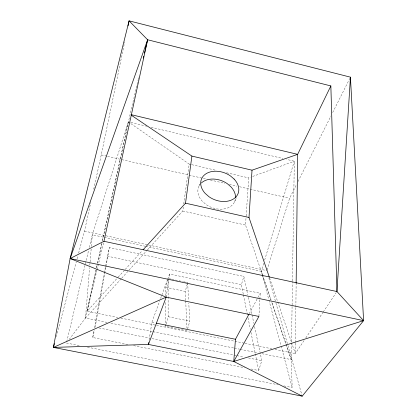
<?xml version="1.0" encoding="UTF-8"?>
<svg xmlns="http://www.w3.org/2000/svg" width="417" height="417" viewBox="0 0 417 417"><rect width="100%" height="100%" fill="white"/><g stroke="black" fill="none" stroke-linecap="round" stroke-linejoin="round"><path stroke-width="0.31" stroke-dasharray="2.08 1.56" d="M187.092 330.723L165.565 326.344L165.7 300.996M165.726 295.799L165.773 287.349L168.108 278.478M295.45 343.139L295.33 353.553L274.954 349.415M295.46 342.487L295.867 307.334M295.872 306.683L296.148 283.247M283.868 385.897L292.161 387.529L291.259 359.621L292.463 281.558M292.468 280.907L294.313 161.217L286.714 159.414M258.91 316.456L259.848 299.714M259.88 299.072L260.208 293.276L169.557 274.011L167.545 279.505M271.003 300.026L245.535 225.065L246.098 216.668M246.145 216.022L248.709 177.892L250.534 177.225M69.139 339.469L85.48 318.056L89.613 267.709M89.827 265.123L90.041 262.543M90.093 261.897L91.151 248.985M91.365 246.405L92.319 234.787L128.337 121.868L130.24 122.322M147.43 249.898L182.771 211.018L183.303 207.16M183.746 203.944L189.214 164.09L130.474 123.349M166.185 297.133L168.619 280.433M168.713 279.791L169.557 274.011M149.14 340.001L151.903 322.252L159.721 300.881M95.159 327.189L109.348 247.531L243.856 276.435L247.771 294.793M127.831 344.494L92.73 337.515L93.997 330.467M94.456 327.903L104.229 273.453M104.344 272.812L105.381 267.047M105.496 266.406L109.348 247.531M93.705 189.193L101.253 154.889L124.725 41.815M107.138 322.43L85.48 318.056L96.296 268.532M96.436 267.896L97.27 264.091M97.406 263.455L101.847 243.137M102.4 240.599L128.337 121.868L129.942 122.979M97.098 265.53L87.117 311.244L117.683 317.457M97.651 262.986L101.951 243.304M102.504 240.765L130.094 114.404L138.11 80.246M78.605 253.119L84.484 231.122L90.77 202.532M138.262 79.616L138.705 77.718M92.73 337.515L94.445 330.228M66.72 341.768L88.685 249.981M89.29 247.448L92.319 234.787L103.755 237.263M96.979 270.279L87.117 311.244L117.735 277.623M97.13 269.648L103.656 242.548M56.259 336.717L76.248 261.918M77.093 258.775L77.932 255.631M165.565 326.344L166.049 324.541M166.211 323.936L168.145 316.706L168.114 279.776M185.669 300.454L185.247 291.441L187.655 282.617L186.394 282.351M187.593 328.93L189.766 321.142L188.781 303.164M243.299 294.277L241.38 284.748L243.856 276.435M263.706 263.257L261.282 271.347L262.116 274.49M264.639 260.151L294.313 161.217L251.138 177.006M266.995 270.013L289.596 198.273L296.581 184.366M251.008 368.998L258.665 370.52L261.808 360.642L254.386 325.818M199.039 186.029L200.129 183.011M160.618 298.436L167.321 280.12M234.583 201.802L236.34 197.663M298.04 181.468L330.936 115.989M332.683 112.512L349.858 78.323M249.21 313.714L260.208 293.276M304.014 340.616L295.33 353.553L291.764 343.087M305.828 337.916L322.836 312.573M323.196 312.036L336.227 292.625M85.48 318.056L121.253 278.697M121.691 278.217L128.671 270.534M129.108 270.054L146.998 250.377M118.167 277.143L124.73 269.94M125.168 269.46L142.223 250.726M66.418 343.035L79.173 345.547M87.461 347.184L278.129 384.766M133.576 345.636L244.628 367.726M98.991 327.96L149.432 338.083M151.986 338.599L236.267 355.519M236.908 355.644L243.929 357.056M248.402 357.953L261.808 360.642M120.862 318.103L155.885 325.218M156.521 325.349L244.388 343.201M245.029 343.332L271.769 348.768M110.964 323.201L152.372 331.567M153.008 331.697L233.921 348.039M234.557 348.169L239.655 349.196M240.291 349.326L258.128 352.928M261.954 353.699L291.259 359.621L271.9 302.612M151.903 322.252L155.093 322.904M168.145 316.706L189.766 321.142M165.773 287.349L185.247 291.441M169.37 278.749L171.262 279.145M171.893 279.281L183.24 281.683M183.871 281.814L185.763 282.215M107.336 256.158L241.38 284.748M84.484 231.122L105.444 235.662M106.08 235.803L148.009 244.888M148.64 245.024L266.797 270.633M104.391 237.398L145.043 246.197M145.674 246.332L261.282 271.347L262.319 274.412M182.771 211.018L245.535 225.065M101.253 154.889L106.96 156.203M107.591 156.349L206.519 179.138M210.324 180.014L224.914 183.371M229.35 184.397L236.96 186.149M239.499 186.733L289.596 198.273M189.214 164.09L191.111 164.533M191.742 164.679L216.428 170.407M226.556 172.753L248.709 177.892M130.875 122.473L146.711 126.226M151.147 127.274L282.914 158.512M269.544 277.821L291.556 342.472M262.528 275.027L271.066 300.162M271.842 302.481L291.259 359.621M268.913 278.129L275.783 302.481M275.955 303.107L287.756 344.942M287.933 345.568L301.845 394.899M262.283 275.116L268.793 299.609M268.96 300.235L280.975 345.453M281.141 346.079L292.161 387.529M248.308 297.326L253.844 323.29M243.429 294.913L247.526 315.247M248.037 317.785L250.341 329.221M250.982 332.401L258.665 370.52M187.655 282.617L188.64 300.594M185.701 301.1L186.972 328.148M235.459 198.81A19.463 14.298 21.4 0 1 205.951 204.455L202.261 201.208A19.463 14.298 21.4 0 1 200.874 183.47"/><path stroke-width="0.63" d="M296.148 283.247L297.644 154.353L330.848 85.928L147.618 39.766L129.077 20.85L70.124 258.545L53.402 347.403L302.2 396.15L363.598 320.631L350.442 77.166L129.077 20.85L128.024 25.932M350.442 77.166L336.952 291.546L363.598 320.631L233.765 361.471L148.447 344.437L53.402 347.403L54.413 343.634M269.335 277.206L249.001 217.481L252.024 170.183L297.644 154.353L131.355 114.706M302.2 396.15L233.765 361.471L235.459 339.266L248.902 314.282M143.099 249.767L185.523 203.178L191.903 156.094L131.167 115.128M148.744 342.534L148.447 344.437L166.185 297.133L258.91 316.456L233.765 361.471M363.598 320.631L70.124 258.545L103.958 241.287L147.618 39.766L70.124 258.545L166.185 297.133L53.402 347.403M143.312 58.109L143.756 56.212M144.501 53.048L145.095 50.52M145.392 49.253L147.618 39.766M156.365 323.165L235.459 339.266M103.958 241.287L336.952 291.546L330.848 85.928M185.523 203.178L249.001 217.481M191.903 156.094L252.024 170.183M201.333 183.021A19.463 14.298 21.4 0 1 227.301 183.683L230.929 186.811A19.463 14.298 21.4 0 1 235.558 197.554M234.104 179.065L230.424 175.917A19.688 14.324 21.4 0 0 205.581 174.045A19.688 14.324 21.4 0 0 205.185 193.41L208.922 196.683A19.688 14.324 21.4 0 0 233.984 198.638A19.688 14.324 21.4 0 0 234.104 179.065"/></g></svg>
